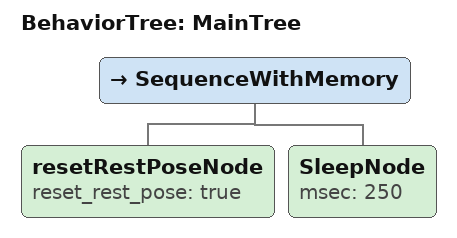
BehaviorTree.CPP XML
<root BTCPP_format="4">
    <BehaviorTree ID="MainTree">
        <SequenceWithMemory>

            <resetRestPoseNode reset_rest_pose="true" />
            <SleepNode msec="250" />

        </SequenceWithMemory>
    </BehaviorTree>
</root>
